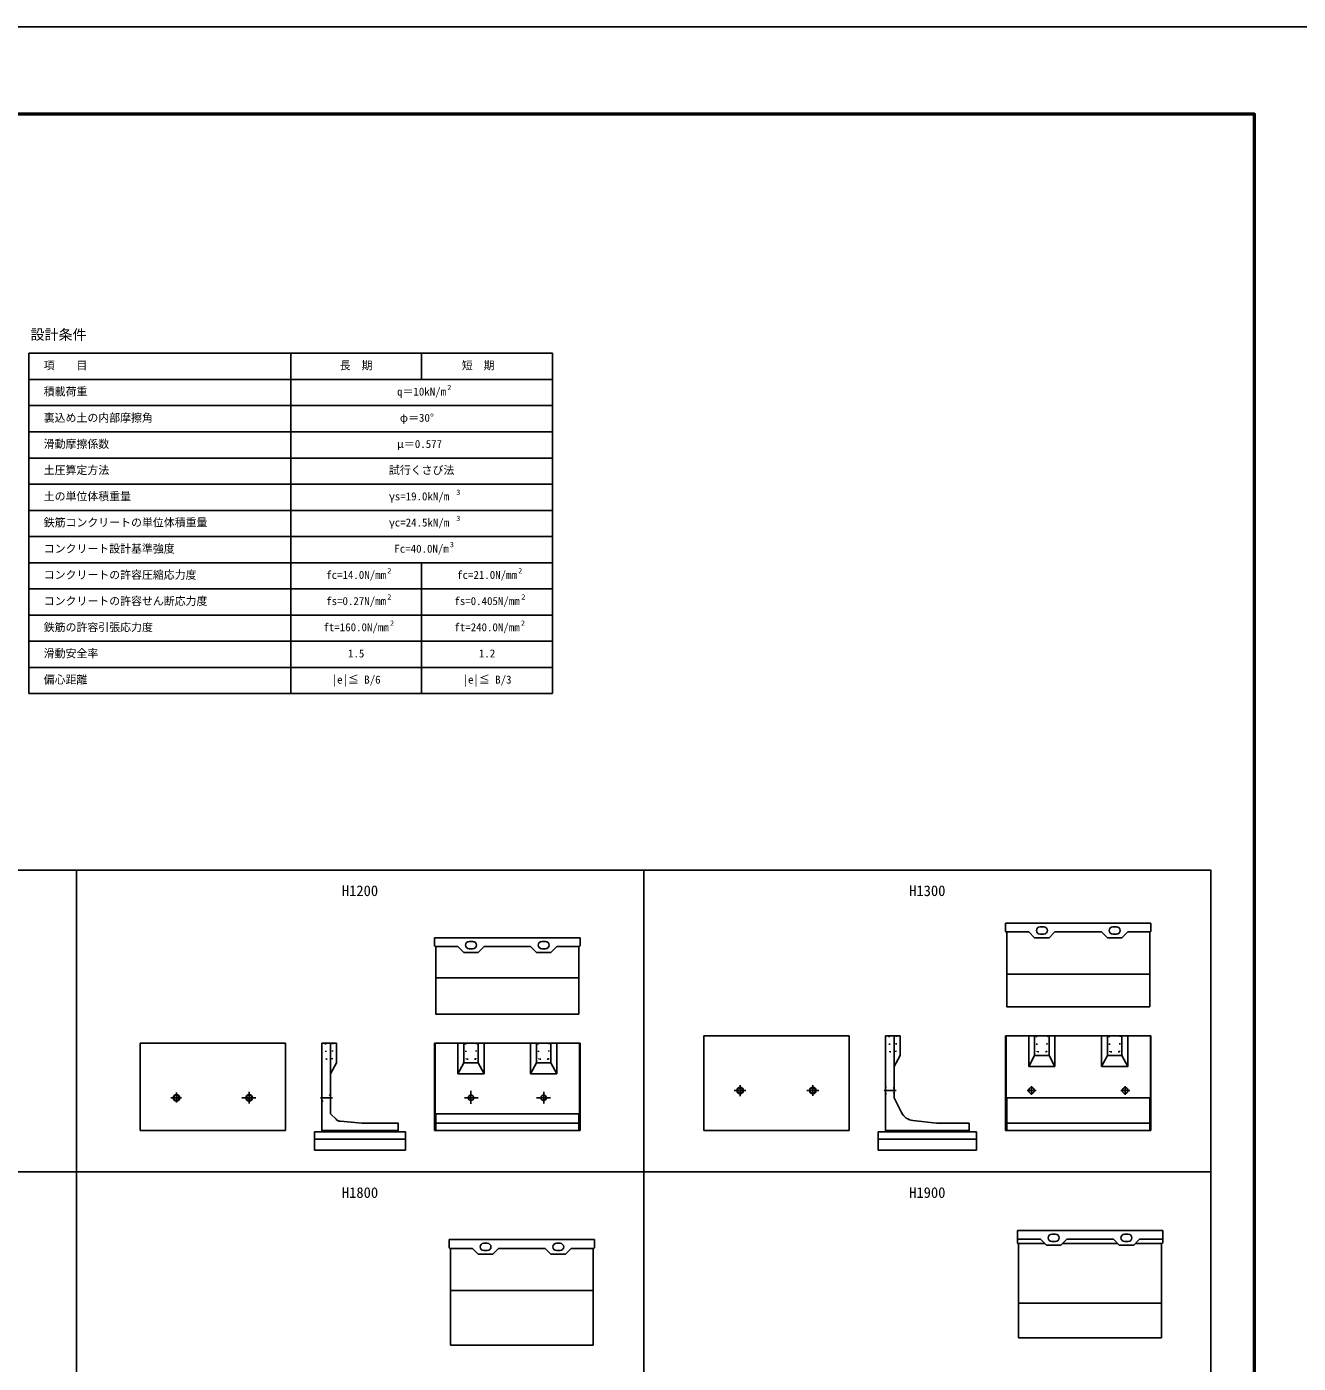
# Model space of a CAD drawing. Units: millimetres, scale not verified. Extents: x -50400 to 50400, y -17820 to 17820.
# Drawn here: x -18083 to -600, y -557 to 17820 of the extents above; entities that cross this region are included whole.
import ezdxf
from ezdxf.enums import TextEntityAlignment as Align

# ---------------------------------------------------------------- set-up
doc = ezdxf.new("R2010")
doc.units = ezdxf.units.MM
doc.header["$LTSCALE"] = 60
doc.linetypes.add('CHAIN1', pattern=[8, 5, -1, 1, -1])
doc.linetypes.add('DOTTED', pattern=[1.75, 0.25, -1.5])
for name, color, linetype, lineweight in [('0-0_CENTER', 7, 'CHAIN1', 25), ('0-2_Defpoints', 5, 'Continuous', 25), ('0-4_HYO', 3, 'Continuous', 25), ('0-6_OUTLINE', 1, 'Continuous', 25), ('0-7_OUTLINE2', 4, 'DOTTED', 25), ('0-8_TXT', 7, 'Continuous', 25), ('0-9_WAKU', 3, 'Continuous', 25)]:
    doc.layers.add(name, color=color, linetype=linetype, lineweight=lineweight)
doc.styles.add('ＭＳ ゴシック', font='')
doc.styles.get('ＭＳ ゴシック').set_extended_font_data('MS Gothic')

msp = doc.modelspace()

# ---------------------------------------------------------------- linework, layer by layer
at = {"layer": '0-0_CENTER'}
for p, q in [((-16025, 3166), (-16025, 3026.42)), ((-15025, 3175.69), (-15025, 3014.78)), ((-11975, 3188.21), (-11975, 3009.16)), ((-10975, 3175.69), (-10975, 3014.78)), ((-8356.92, 3192.61), (-8194.09, 3192.61)), ((-8275, 3268.38), (-8275, 3116.04)), ((-7357.19, 3192.61), (-7193.69, 3192.61)), ((-7275, 3267.18), (-7275, 3117.72)), ((-6127.72, 3192.61), (-6293.75, 3192.61)), ((-4326.53, 3192.95), (-4201.95, 3192.95)), ((-4269, 3131.67), (-4269, 3254.23)), ((-3038.53, 3192.61), (-2913.95, 3192.61)), ((-2981, 3131.67), (-2981, 3254.23)), ((-16099.99, 3092.61), (-15953.15, 3092.61)), ((-15125.29, 3092.61), (-14930.9, 3092.61)), ((-14043.81, 3092.61), (-13879.02, 3092.61)), ((-12064.36, 3092.61), (-11877.52, 3092.61)), ((-11075.29, 3092.61), (-10880.9, 3092.61))]:
    msp.add_line(p, q, dxfattribs=at)
at = {"layer": '0-2_Defpoints'}
msp.add_lwpolyline([(-50400, -17820), (0, -17820), (0, 17820), (-50400, 17820)], close=True, dxfattribs=at)
at = {"layer": '0-4_HYO'}
for p, q in [((-18053.27, 13329.93), (-18053.27, 8649.93)), ((-18053.27, 13329.93), (-10853.27, 13329.93)), ((-14453.27, 13329.93), (-14453.27, 8649.93)), ((-12653.27, 13329.93), (-12653.27, 12969.93)), ((-10853.27, 13329.93), (-10853.27, 8649.93)), ((-18053.27, 12969.93), (-10853.27, 12969.93)), ((-18053.27, 12609.93), (-10853.27, 12609.93)), ((-18053.27, 12249.93), (-10853.27, 12249.93)), ((-18053.27, 11889.93), (-10853.27, 11889.93)), ((-18053.27, 11529.93), (-10853.27, 11529.93)), ((-18053.27, 11169.93), (-10853.27, 11169.93)), ((-18053.27, 10809.93), (-10853.27, 10809.93)), ((-18053.27, 10449.93), (-10853.27, 10449.93)), ((-12653.27, 10449.93), (-12653.27, 8649.93)), ((-18053.27, 10089.93), (-10853.27, 10089.93)), ((-18053.27, 9729.93), (-10853.27, 9729.93)), ((-18053.27, 9369.93), (-10853.27, 9369.93)), ((-18053.27, 9009.93), (-10853.27, 9009.93)), ((-18053.27, 8649.93), (-10853.27, 8649.93))]:
    msp.add_line(p, q, dxfattribs=at)
for points in [[(-25200, 2072.61), (-17400, 2072.61), (-17400, 6222.61), (-25200, 6222.61)], [(-17400, 2072.61), (-9600, 2072.61), (-9600, 6222.61), (-17400, 6222.61)], [(-9600, 2072.61), (-1800, 2072.61), (-1800, 6222.61), (-9600, 6222.61)], [(-25200, -3077.39), (-17400, -3077.39), (-17400, 2072.61), (-25200, 2072.61)], [(-17400, -3077.39), (-9600, -3077.39), (-9600, 2072.61), (-17400, 2072.61)], [(-9600, -3077.39), (-1800, -3077.39), (-1800, 2072.61), (-9600, 2072.61)]]:
    msp.add_lwpolyline(points, close=True, dxfattribs=at)
at = {"layer": '0-6_OUTLINE'}
for p, q in [((-4625, 5492.61), (-2625, 5492.61)), ((-4616, 5372.61), (-4305, 5372.61)), ((-4225, 5292.61), (-4305, 5372.61)), ((-4100, 5442.61), (-4150, 5442.61)), ((-4100, 5342.61), (-4150, 5342.61)), ((-4025, 5292.61), (-3945, 5372.61)), ((-3100, 5442.61), (-3150, 5442.61)), ((-3100, 5342.61), (-3150, 5342.61)), ((-3025, 5292.61), (-2945, 5372.61)), ((-2634, 5372.61), (-2945, 5372.61)), ((-2643, 5363.61), (-2625, 5381.61)), ((-2643, 4342.61), (-2643, 5363.61)), ((-2625, 5381.61), (-2625, 5492.61)), ((-12475, 5292.61), (-10475, 5292.61)), ((-12475, 5181.61), (-12475, 5292.61)), ((-12457, 5163.61), (-12475, 5181.61)), ((-12466, 5172.61), (-12155, 5172.61)), ((-12075, 5092.61), (-12155, 5172.61)), ((-11950, 5242.61), (-12000, 5242.61)), ((-11875, 5092.61), (-11795, 5172.61)), ((-11155, 5172.61), (-11795, 5172.61)), ((-11075, 5092.61), (-11155, 5172.61)), ((-10950, 5242.61), (-11000, 5242.61)), ((-10875, 5092.61), (-10795, 5172.61)), ((-10484, 5172.61), (-10795, 5172.61)), ((-10493, 5163.61), (-10475, 5181.61)), ((-10493, 4242.61), (-10493, 5163.61)), ((-10475, 5181.61), (-10475, 5292.61)), ((-4025, 5292.61), (-4225, 5292.61)), ((-3025, 5292.61), (-3225, 5292.61)), ((-11875, 5092.61), (-12075, 5092.61)), ((-11950, 5142.61), (-12000, 5142.61)), ((-10875, 5092.61), (-11074.26, 5092.61)), ((-10950, 5142.61), (-11000, 5142.61)), ((-2643, 4792.61), (-4607, 4792.61)), ((-10493, 4742.61), (-12457, 4742.61)), ((-8775, 2642.61), (-8775, 3942.61)), ((-8775, 3942.61), (-6775, 3942.61)), ((-6775, 2642.61), (-6775, 3942.61)), ((-6275, 3942.61), (-6075, 3942.61)), ((-6275, 2622.61), (-6275, 3942.61)), ((-6155, 3942.61), (-6155, 3092.61)), ((-6075, 3942.61), (-6075, 3672.61)), ((-4625, 2642.61), (-4625, 3942.61)), ((-4625, 3942.61), (-2625, 3942.61)), ((-4305, 3942.61), (-4305, 3522.61)), ((-4225, 3942.61), (-4225, 3672.61)), ((-4025, 3942.61), (-4025, 3672.61)), ((-3945, 3942.61), (-3945, 3522.61)), ((-3305, 3942.61), (-3305, 3522.61)), ((-3225, 3942.61), (-3225, 3672.61)), ((-3025, 3942.61), (-3025, 3672.61)), ((-2634, 3942.61), (-2634, 3092.61)), ((-2625, 2642.61), (-2625, 3942.61)), ((-16525, 3842.61), (-14525, 3842.61)), ((-16525, 3842.61), (-16525, 2642.61)), ((-14525, 3842.61), (-14525, 2642.61)), ((-14025, 2622.61), (-14025, 3842.61)), ((-13905, 3842.61), (-13905, 2872.61)), ((-12475, 2642.61), (-12475, 3842.61)), ((-12475, 3842.61), (-10475, 3842.61)), ((-12466, 2872.61), (-12466, 3842.61)), ((-12155, 3842.61), (-12155, 3422.61)), ((-12075, 3842.61), (-12075, 3572.61)), ((-11875, 3842.61), (-11875, 3572.61)), ((-11795, 3842.61), (-11795, 3422.61)), ((-11155, 3842.61), (-11155, 3422.61)), ((-11075, 3842.61), (-11075, 3572.61)), ((-10875, 3842.61), (-10875, 3572.61)), ((-10795, 3842.61), (-10795, 3422.61)), ((-10484, 2872.61), (-10484, 3842.61)), ((-10475, 2642.61), (-10475, 3842.61)), ((-13905, 3422.61), (-13825, 3572.61)), ((-12075, 3572.61), (-12155, 3422.61)), ((-12075, 3572.61), (-11875, 3572.61)), ((-11795, 3422.61), (-11875, 3572.61)), ((-11075, 3572.61), (-11155, 3422.61)), ((-11075, 3572.61), (-10875, 3572.61)), ((-10795, 3422.61), (-10875, 3572.61)), ((-6155, 3522.61), (-6075, 3672.61)), ((-4305, 3522.97), (-4225, 3672.61)), ((-4305, 3522.61), (-3945, 3522.61)), ((-4225, 3672.61), (-4025, 3672.61)), ((-3945, 3522.61), (-4025, 3672.61)), ((-3305, 3522.97), (-3225, 3672.61)), ((-3305, 3522.61), (-2945, 3522.61)), ((-3225, 3672.61), (-3025, 3672.61)), ((-12155, 3422.61), (-11795, 3422.61)), ((-11155, 3422.61), (-10795, 3422.61)), ((-6053.36, 2889.34), (-6155, 3092.61)), ((-4607, 3072.61), (-4616, 3092.61)), ((-4607, 2642.61), (-4607, 3072.61)), ((-2634, 3092.61), (-2643, 3072.61)), ((-2643, 2642.61), (-2643, 3072.61)), ((-13830.6, 2798.22), (-13905, 2872.61)), ((-13475, 2742.61), (-13768.94, 2769.34)), ((-12457, 2862.61), (-12466, 2872.61)), ((-12466, 2872.61), (-10484, 2872.61)), ((-12457, 2642.61), (-12457, 2862.61)), ((-10484, 2872.61), (-10493, 2862.61)), ((-10493, 2642.61), (-10493, 2862.61)), ((-5575, 2742.61), (-5897.58, 2780.12)), ((-14525, 2642.61), (-16525, 2642.61)), ((-14025, 2642.61), (-12975, 2642.61)), ((-12875, 2622.61), (-12875, 2372.61)), ((-10475, 2642.61), (-12475, 2642.61)), ((-12457, 2742.61), (-10493, 2742.61)), ((-8775, 2642.61), (-6775, 2642.61)), ((-5125, 2642.61), (-6275, 2642.61)), ((-5125, 2742.61), (-5575, 2742.61)), ((-5125, 2742.61), (-5125, 2622.61)), ((-5025, 2622.61), (-5025, 2372.61)), ((-4625, 2642.61), (-2625, 2642.61)), ((-4607, 2742.61), (-2643, 2742.61)), ((-12875, 2522.61), (-14125, 2522.61)), ((-5025, 2522.61), (-6375, 2522.61)), ((-12875, 2372.61), (-14125, 2372.61)), ((-5025, 2372.61), (-6375, 2372.61)), ((-12275, 1142.61), (-10275, 1142.61)), ((-12275, 1031.61), (-12275, 1142.61)), ((-10275, 1031.61), (-10275, 1142.61)), ((-4462.5, 1267.61), (-2462.5, 1267.61)), ((-4462.5, 1096.61), (-4462.5, 1267.61)), ((-4462.5, 1147.61), (-4142.5, 1147.61)), ((-4062.5, 1067.61), (-4142.5, 1147.61)), ((-3937.5, 1217.61), (-3987.5, 1217.61)), ((-3937.5, 1117.61), (-3987.5, 1117.61)), ((-3862.5, 1067.61), (-3782.5, 1147.61)), ((-3142.5, 1147.61), (-3782.5, 1147.61)), ((-3062.5, 1067.61), (-3142.5, 1147.61)), ((-2937.5, 1217.61), (-2987.5, 1217.61)), ((-2937.5, 1117.61), (-2987.5, 1117.61)), ((-2862.5, 1067.61), (-2782.5, 1147.61)), ((-2462.5, 1147.61), (-2782.5, 1147.61)), ((-2462.5, 1267.61), (-2462.5, 1096.61)), ((-12257, 1013.61), (-12275, 1031.61)), ((-12266, 1022.61), (-11955, 1022.61)), ((-12257, -307.39), (-12257, 1013.61)), ((-11875, 942.61), (-11955, 1022.61)), ((-11675, 942.61), (-11875, 942.61)), ((-11750, 1092.61), (-11800, 1092.61)), ((-11750, 992.61), (-11800, 992.61)), ((-11675, 942.61), (-11595, 1022.61)), ((-10675, 942.61), (-10875, 942.61)), ((-10750, 1092.61), (-10800, 1092.61)), ((-10750, 992.61), (-10800, 992.61)), ((-10675, 942.61), (-10595, 1022.61)), ((-10284, 1022.61), (-10595, 1022.61)), ((-10293, 1013.61), (-10275, 1031.61)), ((-10293, -307.39), (-10293, 1013.61)), ((-4444.5, 1078.61), (-4462.5, 1096.61)), ((-4453.5, 1087.61), (-4082.5, 1087.61)), ((-4444.5, -207.39), (-4444.5, 1078.61)), ((-3862.5, 1067.61), (-4062.5, 1067.61)), ((-3082.5, 1087.61), (-3842.5, 1087.61)), ((-2862.5, 1067.61), (-3062.5, 1067.61)), ((-2471.5, 1087.61), (-2842.5, 1087.61)), ((-2480.5, 1078.61), (-2462.5, 1096.61)), ((-2480.5, -207.39), (-2480.5, 1078.61)), ((-10293, 442.61), (-12257, 442.61)), ((-2480.5, 267.61), (-4444.5, 267.61)), ((-10293, -307.39), (-12257, -307.39)), ((-2480.5, -207.39), (-4444.5, -207.39))]:
    msp.add_line(p, q, dxfattribs=at)
for points in [[(-4607, 5363.61), (-4625, 5381.61), (-4625, 5492.61)], [(-2643, 4342.61), (-4607, 4342.61), (-4607, 5363.61)], [(-3225, 5292.61), (-3305, 5372.61), (-3945, 5372.61)], [(-10493, 4242.61), (-12457, 4242.61), (-12457, 5163.61)], [(-4616, 3942.61), (-4616, 3092.61), (-2634, 3092.61)], [(-2945, 3942.61), (-2945, 3522.61), (-3025, 3672.61)], [(-14025, 3842.61), (-13825, 3842.61), (-13825, 3572.61)], [(-12875, 2622.61), (-14125, 2622.61), (-14125, 2372.61)], [(-12975, 2622.61), (-12975, 2742.61), (-13475, 2742.61)], [(-5025, 2622.61), (-6375, 2622.61), (-6375, 2372.61)], [(-10875, 942.61), (-10955, 1022.61), (-11595, 1022.61)]]:
    msp.add_lwpolyline(points, dxfattribs=at)
for centre, radius in [((-16025, 3092.61), 45), ((-16025, 3092.61), 37.5), ((-15025, 3092.61), 45), ((-15025, 3092.61), 37.5), ((-11975, 3092.61), 37.5), ((-10975, 3092.61), 37.5), ((-8275, 3192.61), 45), ((-8275, 3192.61), 37.5), ((-7275, 3192.61), 45), ((-7275, 3192.61), 37.5), ((-4269, 3192.61), 40), ((-2981, 3192.61), 40)]:
    msp.add_circle(centre, radius, dxfattribs=at)
for centre, radius, start, end in [((-4150, 5392.61), 50, 90, 270), ((-4100, 5392.61), 50, 270, 90), ((-3150, 5392.61), 50, 90, 270), ((-3100, 5392.61), 50, 270, 90), ((-12000, 5192.61), 50, 90, 270), ((-11950, 5192.61), 50, 270, 90), ((-11000, 5192.61), 50, 90, 270), ((-10950, 5192.61), 50, 270, 90), ((-13759.89, 2868.93), 100, 225, 264.80557), ((-5874.48, 2978.79), 200, 206.56505, 263.36749), ((-3987.5, 1167.61), 50, 90, 270), ((-3937.5, 1167.61), 50, 270, 90), ((-2987.5, 1167.61), 50, 90, 270), ((-2937.5, 1167.61), 50, 270, 90), ((-11800, 1042.61), 50, 90, 270), ((-11750, 1042.61), 50, 270, 90), ((-10800, 1042.61), 50, 90, 270), ((-10750, 1042.61), 50, 270, 90)]:
    msp.add_arc(centre, radius, start, end, dxfattribs=at)
at = {"layer": '0-7_OUTLINE2'}
for p, q in [((-6135, 3722.61), (-6125, 3942.61)), ((-4200, 3942.61), (-4190, 3722.61)), ((-4060, 3722.61), (-4050, 3942.61)), ((-3200, 3942.61), (-3190, 3722.61)), ((-3060, 3722.61), (-3050, 3942.61)), ((-13885, 3622.61), (-13875, 3842.61)), ((-12050, 3842.61), (-12040, 3622.61)), ((-11910, 3622.61), (-11900, 3842.61)), ((-11050, 3842.61), (-11040, 3622.61)), ((-10910, 3622.61), (-10900, 3842.61)), ((-4060, 3722.61), (-4190, 3722.61)), ((-3060, 3722.61), (-3190, 3722.61)), ((-11910, 3622.61), (-12040, 3622.61)), ((-10910, 3622.61), (-11040, 3622.61)), ((-14020, 3137.3), (-14025, 3142.61)), ((-13910, 3130.43), (-14020, 3137.3)), ((-13910, 3130.43), (-13905, 3135.11)), ((-6155, 3230.11), (-6275, 3237.61)), ((-6275, 3147.61), (-6155, 3155.11)), ((-14020, 3047.93), (-14025, 3042.61)), ((-14020, 3047.93), (-13910, 3054.8)), ((-13910, 3054.8), (-13905, 3050.11))]:
    msp.add_line(p, q, dxfattribs=at)
for points in [[(-6225, 3942.61), (-6215, 3722.61), (-6135, 3722.61)], [(-13975, 3842.61), (-13965, 3622.61), (-13885, 3622.61)]]:
    msp.add_lwpolyline(points, dxfattribs=at)
at = {"layer": '0-9_WAKU', "lineweight": 50}
msp.add_lwpolyline([(-49200, -16620), (-1200, -16620), (-1200, 16620), (-49200, 16620)], close=True, dxfattribs=at)

# ---------------------------------------------------------------- texts
at = {"layer": '0-8_TXT', "style": 'ＭＳ ゴシック'}
for s, height, p in [('設計条件', 140.8, (-18029.27, 13473.93)), ('長\u3000期', 110, (-13778.27, 13074.93)), ('短\u3000期', 110, (-12101.4, 13074.93)), ('項\u3000\u3000目', 110, (-17849.01, 13074.93)), ('積載荷重', 110, (-17849.01, 12714.93)), ('q＝10kN/m', 110, (-12990.77, 12714.93)), ('2', 73.31, (-12301.45, 12801.08)), ('裏込め土の内部摩擦角', 110, (-17849.01, 12354.93)), ('φ＝30°', 110, (-12953.27, 12354.93)), ('滑動摩擦係数', 110, (-17849.01, 11994.93)), ('μ＝0.577', 110, (-12990.77, 11994.93)), ('土圧算定方法', 110, (-17849.01, 11634.93)), ('試行くさび法', 110, (-13103.27, 11634.93)), ('土の単位体積重量', 110, (-17849.01, 11274.93)), ('γs=19.0kN/m', 110, (-13103.27, 11274.93)), ('3', 73.31, (-12177.97, 11361.08)), ('鉄筋コンクリートの単位体積重量', 110, (-17849.01, 10914.93)), ('γc=24.5kN/m', 110, (-13103.27, 10914.93)), ('3', 73.31, (-12177.97, 11001.08)), ('コンクリート設計基準強度', 110, (-17849.01, 10554.93)), ('Fc=40.0N/m', 110, (-13028.27, 10554.93)), ('3', 73.31, (-12265.59, 10641.08)), ('コンクリートの許容圧縮応力度', 110, (-17849.01, 10194.93)), ('fc=14.0N/mm', 110, (-13965.77, 10194.93)), ('2', 73.31, (-13126.03, 10281.08)), ('fc=21.0N/mm', 110, (-12165.77, 10194.93)), ('2', 73.31, (-11326.03, 10281.08)), ('コンクリートの許容せん断応力度', 110, (-17849.01, 9834.93)), ('fs=0.27N/mm', 110, (-13965.77, 9834.93)), ('2', 73.31, (-13126.03, 9921.08)), ('fs=0.405N/mm', 110, (-12203.27, 9834.93)), ('2', 73.31, (-11282.46, 9921.08)), ('鉄筋の許容引張応力度', 110, (-17849.01, 9474.93)), ('ft=160.0N/mm', 110, (-14003.27, 9474.93)), ('2', 73.31, (-13088.43, 9561.08)), ('ft=240.0N/mm', 110, (-12203.27, 9474.93)), ('2', 73.31, (-11288.43, 9561.08)), ('滑動安全率', 110, (-17849.01, 9114.93)), ('1.5', 110, (-13665.77, 9114.93)), ('1.2', 110, (-11865.77, 9114.93)), ('偏心距離', 110, (-17849.01, 8754.93)), ('|e|≦ B/6', 110, (-13890.77, 8754.93)), ('|e|≦ B/3', 110, (-12090.77, 8754.93)), ('H1200', 146.6, (-13750, 5822.61)), ('H1300', 146.6, (-5950, 5822.61)), ('H1800', 146.6, (-13750, 1672.61)), ('H1900', 146.6, (-5950, 1672.61))]:
    msp.add_text(s, height=height, dxfattribs=at).set_placement(p, align=Align.BOTTOM_LEFT)

doc.saveas('drawing.dxf')
